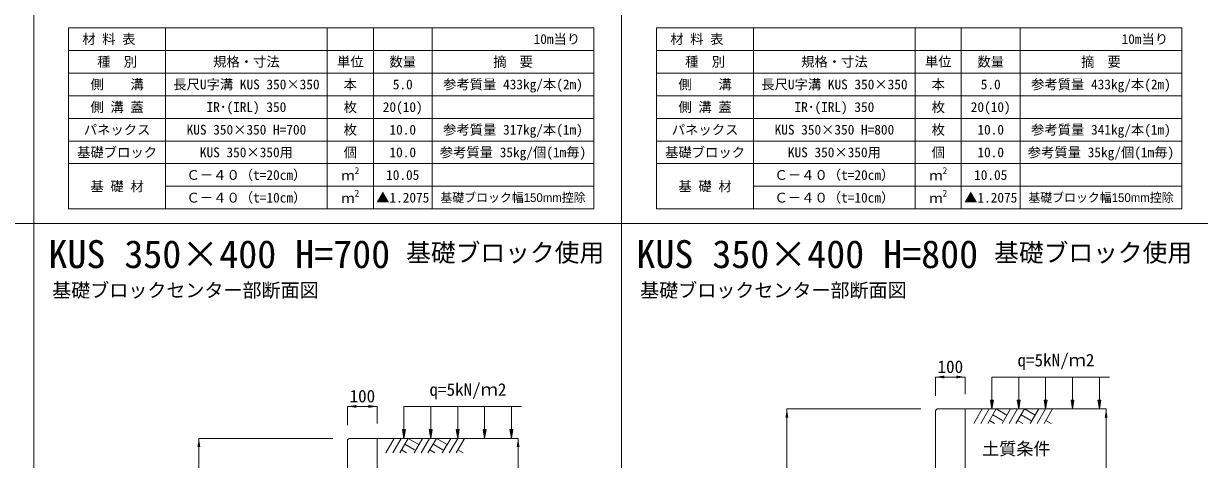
# Model space of a CAD drawing. Units: millimetres at full size, sheet at 1:40. Extents: x 206103 to 244503, y 883348 to 903496.
# Drawn here: x 215269 to 219269, y 892246 to 893729 of the extents above; entities that cross this region are included whole.
import ezdxf
from ezdxf.enums import TextEntityAlignment as Align

# ---------------------------------------------------------------- set-up
doc = ezdxf.new("R2010")
doc.units = ezdxf.units.MM
doc.header["$LTSCALE"] = 40
for name, color, linetype, lineweight in [('0_2', 7, 'Continuous', 20), ('Defpoints_3', 8, 'Continuous', 0), ('パネックスKUS', 2, 'Continuous', 20), ('図枠', 5, 'Continuous', 13), ('寸法・材料表', 7, 'Continuous', 13), ('寸法線', 7, 'Continuous', 13), ('ﾊｯﾁﾝｸﾞ', 7, 'Continuous', 5)]:
    doc.layers.add(name, color=color, linetype=linetype, lineweight=lineweight)
doc.layers.add('文字', color=7, linetype='Continuous')
doc.styles.add('ＭＳ ゴシック', font='')
doc.styles.add('ＭＳ Ｐゴシック', font='')
doc.styles.get('ＭＳ ゴシック').set_extended_font_data('MS Gothic')
doc.styles.get('ＭＳ Ｐゴシック').set_extended_font_data('MS PGothic')

# ---------------------------------------------------------------- blocks, each defined once
blk = doc.blocks.new('filled_arrow')
at = {"color": 0, "linetype": 'Continuous', "lineweight": -2}
blk.add_solid([(7.5, 1.25), (0, 0), (7.5, -1.25)], dxfattribs=at)

msp = doc.modelspace()

# ---------------------------------------------------------------- hatches: boundary and pattern name
at = {"layer": '寸法線'}
for points in [[(218567.57, 892448.33), (218562.57, 892418.33), (218557.57, 892448.33)], [(218658.98, 892448.33), (218653.98, 892418.33), (218648.98, 892448.33)], [(218750.39, 892448.33), (218745.39, 892418.33), (218740.39, 892448.33)], [(218841.81, 892448.33), (218836.81, 892418.33), (218831.81, 892448.33)], [(218933.22, 892448.33), (218928.22, 892418.33), (218923.22, 892448.33)], [(216567.57, 892348.33), (216562.57, 892318.33), (216557.57, 892348.33)], [(216658.98, 892348.33), (216653.98, 892318.33), (216648.98, 892348.33)], [(216750.39, 892348.33), (216745.39, 892318.33), (216740.39, 892348.33)], [(216841.81, 892348.33), (216836.81, 892318.33), (216831.81, 892348.33)], [(216933.22, 892348.33), (216928.22, 892318.33), (216923.22, 892348.33)]]:
    msp.add_hatch(color=256, dxfattribs=at).paths.add_polyline_path(points)

# ---------------------------------------------------------------- linework, layer by layer
at = {"layer": '0_2'}
for p, q in [((218471.16, 892418.33), (218871.16, 892418.33)), ((216471.16, 892318.33), (216871.16, 892318.33))]:
    msp.add_line(p, q, dxfattribs=at)
at = {"layer": 'Defpoints_3'}
for p, q in [((215421.89, 893714.77), (217208.53, 893714.77)), ((215421.89, 893714.77), (215421.89, 893637.33)), ((215751.89, 893714.77), (215751.89, 893637.33)), ((216301.89, 893714.77), (216301.89, 893637.33)), ((216458.53, 893714.77), (216458.53, 893637.33)), ((216658.53, 893714.77), (216658.53, 893637.33)), ((217208.53, 893714.77), (217208.53, 893637.33)), ((217421.89, 893714.77), (219208.53, 893714.77)), ((217421.89, 893714.77), (217421.89, 893637.33)), ((217751.89, 893714.77), (217751.89, 893637.33)), ((218301.89, 893714.77), (218301.89, 893637.33)), ((218458.53, 893714.77), (218458.53, 893637.33)), ((218658.53, 893714.77), (218658.53, 893637.33)), ((219208.53, 893714.77), (219208.53, 893637.33))]:
    msp.add_line(p, q, dxfattribs=at)
at = {"layer": 'パネックスKUS'}
for p, q in [((218376.16, 892418.33), (218371.16, 892413.33)), ((218371.16, 892413.33), (218371.16, 891618.33)), ((218471.16, 892418.33), (218376.16, 892418.33)), ((218471.16, 891048.33), (218471.16, 892418.33)), ((216376.16, 892318.33), (216371.16, 892313.33)), ((216371.16, 892313.33), (216371.16, 891618.33)), ((216471.16, 892318.33), (216376.16, 892318.33)), ((216471.16, 891048.33), (216471.16, 892318.33))]:
    msp.add_line(p, q, dxfattribs=at)
at = {"layer": '図枠'}
for p, q in [((215303.21, 903148.33), (215303.21, 883448.33)), ((217303.21, 903148.33), (217303.21, 883448.33)), ((206103.21, 893048.33), (223303.21, 893048.33))]:
    msp.add_line(p, q, dxfattribs=at)
at = {"layer": '寸法・材料表'}
for p, q in [((215421.89, 893637.33), (217208.53, 893637.33)), ((215421.89, 893637.33), (215421.89, 893098.33)), ((215751.89, 893637.33), (215751.89, 893098.33)), ((216301.89, 893637.33), (216301.89, 893098.33)), ((216458.53, 893637.33), (216458.53, 893098.33)), ((216658.53, 893637.33), (216658.53, 893098.33)), ((217208.53, 893637.33), (217208.53, 893098.33)), ((217421.89, 893637.33), (219208.53, 893637.33)), ((217421.89, 893637.33), (217421.89, 893098.33)), ((217751.89, 893637.33), (217751.89, 893098.33)), ((218301.89, 893637.33), (218301.89, 893098.33)), ((218458.53, 893637.33), (218458.53, 893098.33)), ((218658.53, 893637.33), (218658.53, 893098.33)), ((219208.53, 893637.33), (219208.53, 893098.33)), ((215421.89, 893560.33), (217208.53, 893560.33)), ((217421.89, 893560.33), (219208.53, 893560.33)), ((215421.89, 893483.33), (217208.53, 893483.33)), ((217421.89, 893483.33), (219208.53, 893483.33)), ((215421.89, 893406.33), (217208.53, 893406.33)), ((217421.89, 893406.33), (219208.53, 893406.33)), ((215421.89, 893329.33), (217208.53, 893329.33)), ((217421.89, 893329.33), (219208.53, 893329.33)), ((215421.89, 893252.33), (217208.53, 893252.33)), ((217421.89, 893252.33), (219208.53, 893252.33)), ((215751.89, 893175.33), (217208.53, 893175.33)), ((217751.89, 893175.33), (219208.53, 893175.33)), ((215421.89, 893098.33), (217208.53, 893098.33)), ((217421.89, 893098.33), (219208.53, 893098.33))]:
    msp.add_line(p, q, dxfattribs=at)
at = {"layer": '寸法線'}
for p, q in [((218371.16, 892526.88), (218471.16, 892526.88)), ((218371.16, 892463.33), (218371.16, 892526.88)), ((218471.16, 892468.33), (218471.16, 892526.88)), ((216371.16, 892426.88), (216471.16, 892426.88)), ((216371.16, 892363.33), (216371.16, 892426.88)), ((216471.16, 892368.33), (216471.16, 892426.88)), ((217865.21, 891618.33), (217865.21, 892418.33)), ((218321.16, 892418.33), (217865.21, 892418.33)), ((218521.16, 892418.33), (218951.05, 892418.33)), ((218951.05, 891048.33), (218951.05, 892418.33)), ((215865.21, 891618.33), (215865.21, 892318.33)), ((216321.16, 892318.33), (215865.21, 892318.33)), ((216521.16, 892318.33), (216951.05, 892318.33)), ((216951.05, 891048.33), (216951.05, 892318.33))]:
    msp.add_line(p, q, dxfattribs=at)
at = {"layer": '寸法線', "lineweight": 9}
for p, q in [((218962.57, 892526.88), (218562.57, 892526.88)), ((218562.57, 892448.33), (218562.57, 892526.88)), ((218653.98, 892448.33), (218653.98, 892526.88)), ((218745.39, 892448.33), (218745.39, 892526.88)), ((218836.81, 892448.33), (218836.81, 892526.88)), ((218928.22, 892448.33), (218928.22, 892526.88)), ((216962.57, 892426.88), (216562.57, 892426.88)), ((216562.57, 892348.33), (216562.57, 892426.88)), ((216653.98, 892348.33), (216653.98, 892426.88)), ((216745.39, 892348.33), (216745.39, 892426.88)), ((216836.81, 892348.33), (216836.81, 892426.88)), ((216928.22, 892348.33), (216928.22, 892426.88))]:
    msp.add_line(p, q, dxfattribs=at)
for points in [[(218567.57, 892448.33), (218562.57, 892418.33), (218557.57, 892448.33)], [(218658.98, 892448.33), (218653.98, 892418.33), (218648.98, 892448.33)], [(218750.39, 892448.33), (218745.39, 892418.33), (218740.39, 892448.33)], [(218841.81, 892448.33), (218836.81, 892418.33), (218831.81, 892448.33)], [(218933.22, 892448.33), (218928.22, 892418.33), (218923.22, 892448.33)], [(216567.57, 892348.33), (216562.57, 892318.33), (216557.57, 892348.33)], [(216658.98, 892348.33), (216653.98, 892318.33), (216648.98, 892348.33)], [(216750.39, 892348.33), (216745.39, 892318.33), (216740.39, 892348.33)], [(216841.81, 892348.33), (216836.81, 892318.33), (216831.81, 892348.33)], [(216933.22, 892348.33), (216928.22, 892318.33), (216923.22, 892348.33)]]:
    msp.add_lwpolyline(points, close=True, dxfattribs=at)
at = {"layer": 'ﾊｯﾁﾝｸﾞ', "lineweight": 9}
for p, q in [((218529.8, 892418.32), (218501.16, 892368.7)), ((218553.43, 892418.32), (218524.78, 892368.7)), ((218577.05, 892418.32), (218548.4, 892368.7)), ((218577.05, 892418.32), (218613.62, 892397.21)), ((218625.8, 892418.32), (218597.16, 892368.7)), ((218649.43, 892418.32), (218620.78, 892368.7)), ((218673.05, 892418.32), (218644.4, 892368.7)), ((218673.05, 892418.32), (218709.61, 892397.21)), ((218721.8, 892418.32), (218693.15, 892368.7)), ((218745.42, 892418.32), (218716.78, 892368.7)), ((218769.05, 892418.32), (218740.4, 892368.7)), ((218554.2, 892378.75), (218571.62, 892368.7)), ((218565.63, 892398.54), (218599.04, 892379.25)), ((218650.2, 892378.75), (218667.62, 892368.7)), ((218661.62, 892398.54), (218695.04, 892379.25)), ((218746.2, 892378.75), (218763.62, 892368.7)), ((216529.8, 892318.32), (216501.16, 892268.7)), ((216553.43, 892318.32), (216524.78, 892268.7)), ((216577.05, 892318.32), (216548.4, 892268.7)), ((216565.63, 892298.54), (216599.04, 892279.25)), ((216577.05, 892318.32), (216613.62, 892297.21)), ((216625.8, 892318.32), (216597.16, 892268.7)), ((216649.43, 892318.32), (216620.78, 892268.7)), ((216673.05, 892318.32), (216644.4, 892268.7)), ((216661.62, 892298.54), (216695.04, 892279.25)), ((216673.05, 892318.32), (216709.61, 892297.21)), ((216721.8, 892318.32), (216693.15, 892268.7)), ((216745.42, 892318.32), (216716.78, 892268.7)), ((216769.05, 892318.32), (216740.4, 892268.7)), ((216554.2, 892278.75), (216571.62, 892268.7)), ((216650.2, 892278.75), (216667.62, 892268.7)), ((216746.2, 892278.75), (216763.62, 892268.7))]:
    msp.add_line(p, q, dxfattribs=at)

# ---------------------------------------------------------------- block references
at = {"layer": '寸法線', "xscale": 4, "yscale": 4}
for p in [(218371.16, 892526.88), (216371.16, 892426.88)]:
    msp.add_blockref('filled_arrow', p, dxfattribs=at)
for p, rotation in [((218471.16, 892526.88), 180), ((216471.16, 892426.88), 180), ((217865.21, 892418.33), 270), ((218951.05, 892418.33), 270), ((215865.21, 892318.33), 270), ((216951.05, 892318.33), 270)]:
    msp.add_blockref('filled_arrow', p, dxfattribs=dict(at, rotation=rotation))

# ---------------------------------------------------------------- texts
at = {"layer": '0_2', "style": 'ＭＳ ゴシック'}
for p in [(215365.97, 892783.91), (217365.97, 892783.91)]:
    msp.add_text('基礎ブロックセンター部断面図', height=47.47, dxfattribs=at).set_placement(p, align=Align.BOTTOM_LEFT)
at = {"layer": '寸法・材料表', "style": 'ＭＳ ゴシック'}
for p in [(215422.94, 893676.05), (217422.94, 893676.05)]:
    msp.add_text('\u3000材 料 表', height=33.23, dxfattribs=at).set_placement(p, align=Align.MIDDLE_LEFT)
for p in [(217207.47, 893676.05), (219207.47, 893676.05)]:
    msp.add_text('10m当り\u3000', height=33.23, dxfattribs=at).set_placement(p, align=Align.MIDDLE_RIGHT)
at = {"layer": '寸法・材料表'}
for s, height, style, p in [('種\u3000別', 33.23, 'ＭＳ ゴシック', (215586.89, 893598.83)), ('規格・寸法', 33.23, 'ＭＳ ゴシック', (216026.89, 893598.83)), ('単位', 33.23, 'ＭＳ ゴシック', (216380.21, 893598.83)), ('数量', 33.23, 'ＭＳ ゴシック', (216558.53, 893598.83)), ('種\u3000別', 33.23, 'ＭＳ ゴシック', (217586.89, 893598.83)), ('規格・寸法', 33.23, 'ＭＳ ゴシック', (218026.89, 893598.83)), ('単位', 33.23, 'ＭＳ ゴシック', (218380.21, 893598.83)), ('数量', 33.23, 'ＭＳ ゴシック', (218558.53, 893598.83)), ('側\u3000\u3000溝', 33.23, 'ＭＳ ゴシック', (215586.89, 893521.83)), ('長尺U字溝 KUS 350×350', 33.23, 'ＭＳ ゴシック', (216026.89, 893521.83)), ('本', 33.23, 'ＭＳ ゴシック', (216380.21, 893521.83)), ('5.0', 33.23, 'ＭＳ ゴシック', (216558.53, 893521.83)), ('参考質量 433kg/本(2m)', 33.23, 'ＭＳ ゴシック', (216933.53, 893521.83)), ('側\u3000\u3000溝', 33.23, 'ＭＳ ゴシック', (217586.89, 893521.83)), ('長尺U字溝 KUS 350×350', 33.23, 'ＭＳ ゴシック', (218026.89, 893521.83)), ('本', 33.23, 'ＭＳ ゴシック', (218380.21, 893521.83)), ('5.0', 33.23, 'ＭＳ ゴシック', (218558.53, 893521.83)), ('参考質量 433kg/本(2m)', 33.23, 'ＭＳ ゴシック', (218933.53, 893521.83)), ('側 溝 蓋', 33.23, 'ＭＳ ゴシック', (215586.89, 893444.83)), ('IR･(IRL) 350', 33.23, 'ＭＳ ゴシック', (216026.89, 893444.83)), ('枚', 33.23, 'ＭＳ ゴシック', (216380.21, 893444.83)), ('20(10)', 33.23, 'ＭＳ ゴシック', (216558.53, 893444.83)), ('側 溝 蓋', 33.23, 'ＭＳ ゴシック', (217586.89, 893444.83)), ('IR･(IRL) 350', 33.23, 'ＭＳ ゴシック', (218026.89, 893444.83)), ('枚', 33.23, 'ＭＳ ゴシック', (218380.21, 893444.83)), ('20(10)', 33.23, 'ＭＳ ゴシック', (218558.53, 893444.83)), ('パネックス', 33.23, 'ＭＳ ゴシック', (215586.89, 893367.83)), ('KUS 350×350 H=700', 33.23, 'ＭＳ ゴシック', (216026.89, 893367.83)), ('枚', 33.23, 'ＭＳ ゴシック', (216380.21, 893367.83)), ('10.0', 33.23, 'ＭＳ ゴシック', (216558.53, 893367.83)), ('参考質量 317kg/本(1m)', 33.23, 'ＭＳ ゴシック', (216933.53, 893367.83)), ('パネックス', 33.23, 'ＭＳ ゴシック', (217586.89, 893367.83)), ('KUS 350×350 H=800', 33.23, 'ＭＳ ゴシック', (218026.89, 893367.83)), ('枚', 33.23, 'ＭＳ ゴシック', (218380.21, 893367.83)), ('10.0', 33.23, 'ＭＳ ゴシック', (218558.53, 893367.83)), ('参考質量 341kg/本(1m)', 33.23, 'ＭＳ ゴシック', (218933.53, 893367.83)), ('基礎ブロック', 33.23, 'ＭＳ ゴシック', (215586.89, 893290.83)), ('KUS 350×350用', 33.23, 'ＭＳ ゴシック', (216026.89, 893290.83)), ('個', 33.23, 'ＭＳ ゴシック', (216380.21, 893290.83)), ('10.0', 33.23, 'ＭＳ ゴシック', (216558.53, 893290.83)), ('参考質量 35kg/個(1m毎)', 33.23, 'ＭＳ ゴシック', (216933.53, 893290.83)), ('基礎ブロック', 33.23, 'ＭＳ ゴシック', (217586.89, 893290.83)), ('KUS 350×350用', 33.23, 'ＭＳ ゴシック', (218026.89, 893290.83)), ('個', 33.23, 'ＭＳ ゴシック', (218380.21, 893290.83)), ('10.0', 33.23, 'ＭＳ ゴシック', (218558.53, 893290.83)), ('参考質量 35kg/個(1m毎)', 33.23, 'ＭＳ ゴシック', (218933.53, 893290.83)), ('Ｃ－４０（t=20cm）', 33.23, 'ＭＳ ゴシック', (216026.89, 893213.83)), ('10.05', 33.23, 'ＭＳ ゴシック', (216558.53, 893213.83)), ('Ｃ－４０（t=20cm）', 33.23, 'ＭＳ ゴシック', (218026.89, 893213.83)), ('10.05', 33.23, 'ＭＳ ゴシック', (218558.53, 893213.83)), ('基 礎 材', 33.23, 'ＭＳ ゴシック', (215586.89, 893175.33)), ('基 礎 材', 33.23, 'ＭＳ ゴシック', (217586.89, 893175.33)), ('Ｃ－４０（t=10cm）', 33.23, 'ＭＳ ゴシック', (216026.89, 893136.83)), ('▲1.2075', 33.23, 'ＭＳ ゴシック', (216558.53, 893136.83)), ('基礎ブロック幅150mm控除', 29.69, 'ＭＳ Ｐゴシック', (216933.53, 893136.83)), ('Ｃ－４０（t=10cm）', 33.23, 'ＭＳ ゴシック', (218026.89, 893136.83)), ('▲1.2075', 33.23, 'ＭＳ ゴシック', (218558.53, 893136.83)), ('基礎ブロック幅150mm控除', 29.69, 'ＭＳ Ｐゴシック', (218933.53, 893136.83))]:
    msp.add_text(s, height=height, dxfattribs=dict(at, style=style)).set_placement(p, align=Align.MIDDLE_CENTER)
at = {"layer": '寸法・材料表', "style": 'ＭＳ Ｐゴシック', "width": 0.95}
for p in [(216933.53, 893598.83), (218933.53, 893598.83)]:
    msp.add_text('摘\u3000要', height=34.64, dxfattribs=at).set_placement(p, align=Align.MIDDLE_CENTER)
at = {"layer": '寸法・材料表', "style": 'ＭＳ ゴシック'}
for s, height, p in [('2', 23.26, (216394.94, 893210.22)), ('2', 23.26, (218394.94, 893210.22)), ('ｍ', 33.23, (216349.61, 893185.72)), ('ｍ', 33.23, (218349.61, 893185.72)), ('2', 23.26, (216394.94, 893133.22)), ('2', 23.26, (218394.94, 893133.22)), ('ｍ', 33.23, (216349.61, 893108.72)), ('ｍ', 33.23, (218349.61, 893108.72))]:
    msp.add_text(s, height=height, dxfattribs=at).set_placement(p, align=Align.BOTTOM_LEFT)
at = {"layer": '寸法線', "style": 'ＭＳ ゴシック'}
for p in [(218421.16, 892561.88), (216421.16, 892461.88)]:
    msp.add_text('100', height=42.72, dxfattribs=at).set_placement(p, align=Align.MIDDLE_CENTER)
at = {"layer": '文字', "style": 'ＭＳ ゴシック'}
for s, height, p in [('KUS 350×400 H=700', 94.94, (215353.21, 892868.83)), ('KUS 350×400 H=800', 94.94, (217353.21, 892868.83)), ('q=5kN/ｍ2', 42.72, (218649.45, 892550.15)), ('q=5kN/ｍ2', 42.72, (216649.45, 892450.15))]:
    msp.add_text(s, height=height, dxfattribs=at).set_placement(p, align=Align.BOTTOM_LEFT)
for p in [(217243.58, 892949.79), (219243.58, 892949.79)]:
    msp.add_text('基礎ブロック使用', height=61.71, dxfattribs=at).set_placement(p, align=Align.MIDDLE_RIGHT)
msp.add_text('土質条件', height=42.72, dxfattribs=at).set_placement((218529.12, 892304.36), align=Align.TOP_LEFT)

doc.saveas('drawing.dxf')
